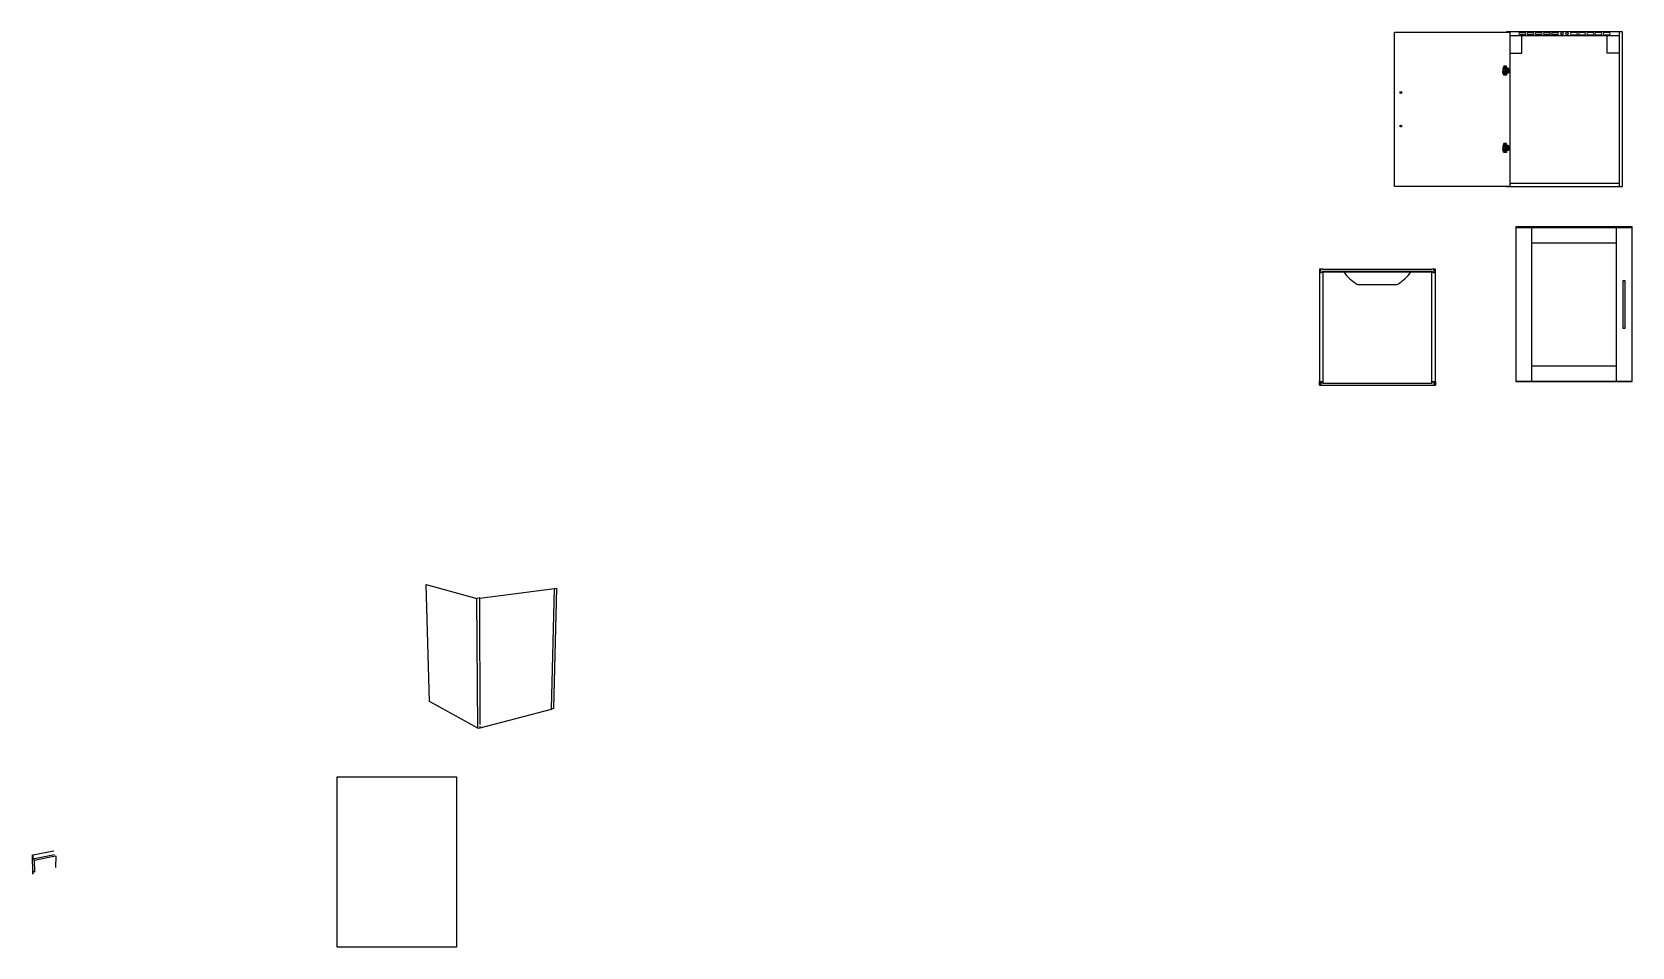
# Model space of a CAD drawing. Header units: millimetres. Extents: x -129 to 1482, y -328 to 477.
# Drawn here: x -129 to 698, y 4 to 477 of the extents above; entities that cross this region are included whole.
import ezdxf

# ---------------------------------------------------------------- set-up
doc = ezdxf.new("R2010")
doc.units = ezdxf.units.MM
doc.header["$LTSCALE"] = 0.05
doc.layers.add('costr', color=4, linetype='Continuous')
doc.layers.add('viti', color=1, linetype='Continuous')

msp = doc.modelspace()

# ---------------------------------------------------------------- linework, layer by layer
for p, q in [((575.6, 397.64), (575.6, 477.34)), ((575.6, 477.34), (635.3, 477.34)), ((693.5, 477.49), (633.5, 477.49)), ((635.3, 477.49), (635.3, 397.49)), ((635.3, 477.49), (635.3, 397.49)), ((635.3, 477.49), (635.3, 437.49)), ((635.3, 477.34), (635.3, 397.64)), ((635.3, 475.69), (691.7, 475.69)), ((640.51, 477.21), (642.89, 477.21)), ((642.89, 475.98), (640.51, 475.98)), ((641.5, 466.49), (641.5, 475.69)), ((644.74, 477.21), (647.12, 477.21)), ((647.12, 475.98), (644.74, 475.98)), ((648.97, 477.21), (651.35, 477.21)), ((651.35, 475.98), (648.97, 475.98)), ((653.19, 477.21), (655.57, 477.21)), ((655.57, 475.98), (653.19, 475.98)), ((657.42, 477.21), (659.8, 477.21)), ((659.8, 475.98), (657.42, 475.98)), ((669.57, 477.21), (667.19, 477.21)), ((667.19, 475.98), (669.57, 475.98)), ((673.8, 477.21), (671.42, 477.21)), ((671.42, 475.98), (673.8, 475.98)), ((678.03, 477.21), (675.65, 477.21)), ((675.65, 475.98), (678.03, 475.98)), ((682.25, 477.21), (679.87, 477.21)), ((679.87, 475.98), (682.25, 475.98)), ((686.48, 477.21), (684.1, 477.21)), ((684.1, 475.98), (686.48, 475.98)), ((685.5, 466.49), (685.5, 475.69)), ((691.7, 477.49), (691.7, 397.49)), ((693.5, 397.49), (693.5, 477.49)), ((635.3, 466.49), (641.5, 466.49)), ((691.7, 466.49), (685.5, 466.49)), ((631.8, 457.94), (631.55, 457.94)), ((631.55, 457.94), (631.55, 457.04)), ((631.8, 457.04), (631.55, 457.04)), ((631.65, 457.84), (631.65, 457.14)), ((631.75, 457.84), (631.75, 457.14)), ((635.3, 458.04), (631.8, 458.04)), ((631.8, 456.94), (631.8, 458.04)), ((635.3, 456.94), (631.8, 456.94)), ((635.3, 437.49), (635.3, 397.49)), ((631.8, 417.94), (631.55, 417.94)), ((631.55, 417.94), (631.55, 417.04)), ((631.8, 417.04), (631.55, 417.04)), ((631.65, 417.84), (631.65, 417.14)), ((631.75, 417.84), (631.75, 417.14)), ((635.3, 418.04), (631.8, 418.04)), ((631.8, 416.94), (631.8, 418.04)), ((635.3, 416.94), (631.8, 416.94)), ((635.3, 417.14), (635.3, 417.84)), ((635.3, 397.64), (575.6, 397.64)), ((633.5, 397.49), (693.5, 397.49)), ((635.3, 399.29), (691.7, 399.29)), ((638.41, 376.64), (638.41, 296.64)), ((698.41, 376.64), (638.41, 376.64)), ((638.56, 376.34), (698.26, 376.34)), ((638.56, 296.64), (638.56, 376.34)), ((646.56, 296.64), (646.56, 376.34)), ((690.26, 376.34), (690.26, 296.64)), ((698.26, 376.34), (698.26, 296.64)), ((698.41, 296.64), (698.41, 376.64)), ((646.56, 368.34), (690.26, 368.34)), ((536.75, 354.84), (536.75, 294.84)), ((538.55, 354.84), (536.75, 354.84)), ((536.75, 354.84), (536.75, 353.04)), ((536.75, 353.04), (537.94, 353.04)), ((537.14, 354.34), (537.14, 353.85)), ((537.54, 353.85), (537.54, 354.34)), ((538.55, 353.84), (537.94, 353.04)), ((538.55, 354.84), (538.55, 354.84)), ((538.55, 354.84), (594.95, 354.84)), ((538.55, 353.84), (538.55, 295.84)), ((538.55, 353.84), (594.95, 353.84)), ((538.55, 353.34), (594.95, 353.34)), ((596.75, 354.84), (594.95, 354.84)), ((594.95, 295.84), (594.95, 353.84)), ((594.95, 353.84), (595.55, 353.04)), ((595.55, 353.04), (596.75, 353.04)), ((595.95, 353.85), (595.95, 354.34)), ((596.35, 354.34), (596.35, 353.85)), ((596.75, 294.84), (596.75, 354.84)), ((596.75, 353.04), (596.75, 354.84)), ((557.2, 346.83), (576.29, 346.83)), ((690.26, 304.64), (646.56, 304.64)), ((536.75, 294.84), (536.75, 296.64)), ((536.75, 296.64), (537.94, 296.64)), ((536.75, 294.84), (538.55, 294.84)), ((536.75, 294.84), (596.75, 294.84)), ((537.14, 295.34), (537.14, 295.83)), ((537.54, 295.83), (537.54, 295.34)), ((538.55, 295.84), (537.94, 296.64)), ((538.55, 295.84), (594.95, 295.84)), ((538.55, 294.84), (594.95, 294.84)), ((594.95, 295.84), (595.55, 296.64)), ((594.95, 294.84), (596.75, 294.84)), ((595.55, 296.64), (596.75, 296.64)), ((595.95, 295.83), (595.95, 295.34)), ((596.35, 295.34), (596.35, 295.83)), ((596.75, 296.64), (596.75, 294.84)), ((638.41, 296.64), (698.41, 296.64)), ((698.26, 296.64), (638.56, 296.64)), ((28.99, 4.13), (28.99, 92.13)), ((28.99, 92.13), (90.59, 92.13)), ((90.59, 92.13), (90.59, 4.13)), ((90.59, 4.13), (28.99, 4.13))]:
    msp.add_line(p, q)
for points in [[(634.55, 458.04), (634.55, 458.54, 0.414214), (634.35, 458.74), (633.75, 458.74, -0.414214), (633.55, 458.94), (633.55, 459.64, 0.414214), (633.35, 459.84), (632.25, 459.84, 0.414214), (632.05, 459.64), (632.05, 458.94, -0.414214), (631.85, 458.74), (631.75, 458.74, 0.414214), (631.55, 458.54), (631.55, 457.94)], [(634.55, 456.94), (634.55, 456.44, -0.414214), (634.35, 456.24), (633.75, 456.24, 0.414214), (633.55, 456.04), (633.55, 455.34, -0.414214), (633.35, 455.14), (632.25, 455.14, -0.414214), (632.05, 455.34), (632.05, 456.04, 0.414214), (631.85, 456.24), (631.75, 456.24, -0.414214), (631.55, 456.44), (631.55, 457.04)], [(634.55, 418.04), (634.55, 418.54, 0.414214), (634.35, 418.74), (633.75, 418.74, -0.414214), (633.55, 418.94), (633.55, 419.64, 0.414214), (633.35, 419.84), (632.25, 419.84, 0.414214), (632.05, 419.64), (632.05, 418.94, -0.414214), (631.85, 418.74), (631.75, 418.74, 0.414214), (631.55, 418.54), (631.55, 417.94)], [(634.55, 416.94), (634.55, 416.44, -0.414214), (634.35, 416.24), (633.75, 416.24, 0.414214), (633.55, 416.04), (633.55, 415.34, -0.414214), (633.35, 415.14), (632.25, 415.14, -0.414214), (632.05, 415.34), (632.05, 416.04, 0.414214), (631.85, 416.24), (631.75, 416.24, -0.414214), (631.55, 416.44), (631.55, 417.04)]]:
    msp.add_lwpolyline(points, format="xyb")
for points in [[(632.2, 459.19), (632.2, 459.32)], [(632.2, 458.72), (632.2, 458.86)], [(632.2, 456.26), (632.2, 456.12)], [(632.2, 455.79), (632.2, 455.66)], [(632.7, 459.19), (632.7, 459.32)], [(632.7, 458.72), (632.7, 458.86)], [(632.7, 456.26), (632.7, 456.12)], [(632.7, 455.79), (632.7, 455.66)], [(632.9, 458.72), (632.9, 459.32)], [(632.9, 456.26), (632.9, 455.66)], [(633.4, 458.72), (633.4, 459.32)], [(633.4, 456.26), (633.4, 455.66)], [(632.2, 419.19), (632.2, 419.32)], [(632.2, 418.72), (632.2, 418.86)], [(632.2, 416.26), (632.2, 416.12)], [(632.2, 415.79), (632.2, 415.66)], [(632.7, 419.19), (632.7, 419.32)], [(632.7, 418.72), (632.7, 418.86)], [(632.7, 416.26), (632.7, 416.12)], [(632.7, 415.79), (632.7, 415.66)], [(632.9, 418.72), (632.9, 419.32)], [(632.9, 416.26), (632.9, 415.66)], [(633.4, 418.72), (633.4, 419.32)], [(633.4, 416.26), (633.4, 415.66)]]:
    msp.add_lwpolyline(points)
for points in [[(632.51, 458.97), (632.64, 458.97, 0.414214), (632.65, 458.98), (632.65, 459.06, 0.414214), (632.64, 459.07), (632.51, 459.07, -0.414214), (632.5, 459.08), (632.5, 459.21, 0.414214), (632.49, 459.22), (632.41, 459.22, 0.414214), (632.4, 459.21), (632.4, 459.08, -0.414214), (632.39, 459.07), (632.27, 459.07, 0.414214), (632.26, 459.06), (632.26, 458.98, 0.414214), (632.27, 458.97), (632.39, 458.97, -0.414214), (632.4, 458.96), (632.4, 458.84, 0.414214), (632.41, 458.83), (632.49, 458.83, 0.414214), (632.5, 458.84), (632.5, 458.96, -0.414214)], [(632.51, 456.01), (632.64, 456.01, -0.414214), (632.65, 456), (632.65, 455.92, -0.414214), (632.64, 455.91), (632.51, 455.91, 0.414214), (632.5, 455.9), (632.5, 455.77, -0.414214), (632.49, 455.76), (632.41, 455.76, -0.414214), (632.4, 455.77), (632.4, 455.9, 0.414214), (632.39, 455.91), (632.27, 455.91, -0.414214), (632.26, 455.92), (632.26, 456, -0.414214), (632.27, 456.01), (632.39, 456.01, 0.414214), (632.4, 456.02), (632.4, 456.14, -0.414214), (632.41, 456.15), (632.49, 456.15, -0.414214), (632.5, 456.14), (632.5, 456.02, 0.414214)], [(633.46, 457.44), (633.59, 457.44, 0.414214), (633.6, 457.45), (633.6, 457.53, 0.414214), (633.59, 457.54), (633.46, 457.54, -0.414214), (633.45, 457.55), (633.45, 457.67, 0.414214), (633.44, 457.68), (633.36, 457.68, 0.414214), (633.35, 457.67), (633.35, 457.55, -0.414214), (633.34, 457.54), (633.22, 457.54, 0.414214), (633.21, 457.53), (633.21, 457.45, 0.414214), (633.22, 457.44), (633.34, 457.44, -0.414214), (633.35, 457.43), (633.35, 457.31, 0.414214), (633.36, 457.3), (633.44, 457.3, 0.414214), (633.45, 457.31), (633.45, 457.43, -0.414214)], [(634.55, 457.44), (634.67, 457.44, 0.414214), (634.68, 457.45), (634.68, 457.53, 0.414214), (634.67, 457.54), (634.55, 457.54, -0.414214), (634.54, 457.55), (634.54, 457.67, 0.414214), (634.53, 457.68), (634.45, 457.68, 0.414214), (634.44, 457.67), (634.44, 457.55, -0.414214), (634.43, 457.54), (634.3, 457.54, 0.414214), (634.29, 457.53), (634.29, 457.45, 0.414214), (634.3, 457.44), (634.43, 457.44, -0.414214), (634.44, 457.43), (634.44, 457.31, 0.414214), (634.45, 457.3), (634.53, 457.3, 0.414214), (634.54, 457.31), (634.54, 457.43, -0.414214)], [(632.51, 418.97), (632.64, 418.97, 0.414214), (632.65, 418.98), (632.65, 419.06, 0.414214), (632.64, 419.07), (632.51, 419.07, -0.414214), (632.5, 419.08), (632.5, 419.21, 0.414214), (632.49, 419.22), (632.41, 419.22, 0.414214), (632.4, 419.21), (632.4, 419.08, -0.414214), (632.39, 419.07), (632.27, 419.07, 0.414214), (632.26, 419.06), (632.26, 418.98, 0.414214), (632.27, 418.97), (632.39, 418.97, -0.414214), (632.4, 418.96), (632.4, 418.84, 0.414214), (632.41, 418.83), (632.49, 418.83, 0.414214), (632.5, 418.84), (632.5, 418.96, -0.414214)], [(632.51, 416.01), (632.64, 416.01, -0.414214), (632.65, 416), (632.65, 415.92, -0.414214), (632.64, 415.91), (632.51, 415.91, 0.414214), (632.5, 415.9), (632.5, 415.77, -0.414214), (632.49, 415.76), (632.41, 415.76, -0.414214), (632.4, 415.77), (632.4, 415.9, 0.414214), (632.39, 415.91), (632.27, 415.91, -0.414214), (632.26, 415.92), (632.26, 416, -0.414214), (632.27, 416.01), (632.39, 416.01, 0.414214), (632.4, 416.02), (632.4, 416.14, -0.414214), (632.41, 416.15), (632.49, 416.15, -0.414214), (632.5, 416.14), (632.5, 416.02, 0.414214)], [(633.46, 417.44), (633.59, 417.44, 0.414214), (633.6, 417.45), (633.6, 417.53, 0.414214), (633.59, 417.54), (633.46, 417.54, -0.414214), (633.45, 417.55), (633.45, 417.67, 0.414214), (633.44, 417.68), (633.36, 417.68, 0.414214), (633.35, 417.67), (633.35, 417.55, -0.414214), (633.34, 417.54), (633.22, 417.54, 0.414214), (633.21, 417.53), (633.21, 417.45, 0.414214), (633.22, 417.44), (633.34, 417.44, -0.414214), (633.35, 417.43), (633.35, 417.31, 0.414214), (633.36, 417.3), (633.44, 417.3, 0.414214), (633.45, 417.31), (633.45, 417.43, -0.414214)], [(634.55, 417.44), (634.67, 417.44, 0.414214), (634.68, 417.45), (634.68, 417.53, 0.414214), (634.67, 417.54), (634.55, 417.54, -0.414214), (634.54, 417.55), (634.54, 417.67, 0.414214), (634.53, 417.68), (634.45, 417.68, 0.414214), (634.44, 417.67), (634.44, 417.55, -0.414214), (634.43, 417.54), (634.3, 417.54, 0.414214), (634.29, 417.53), (634.29, 417.45, 0.414214), (634.3, 417.44), (634.43, 417.44, -0.414214), (634.44, 417.43), (634.44, 417.31, 0.414214), (634.45, 417.3), (634.53, 417.3, 0.414214), (634.54, 417.31), (634.54, 417.43, -0.414214)]]:
    msp.add_lwpolyline(points, format="xyb", close=True)
for centre, radius in [((662.26, 476.59), 0.616), ((664.73, 476.59), 0.616), ((632.45, 459.02), 0.3), ((632.45, 455.96), 0.3), ((633.4, 457.49), 0.3), ((634.49, 457.49), 0.3), ((632.45, 419.02), 0.3), ((632.45, 415.96), 0.3), ((633.4, 417.49), 0.3), ((634.49, 417.49), 0.3)]:
    msp.add_circle(centre, radius)
for centre, radius, start, end in [((640.51, 476.59), 0.616, 90, 270), ((642.89, 476.59), 0.616, 270, 90), ((644.74, 476.59), 0.616, 90, 270), ((647.12, 476.59), 0.616, 270, 90), ((648.97, 476.59), 0.616, 90, 270), ((651.35, 476.59), 0.616, 270, 90), ((653.19, 476.59), 0.616, 90, 270), ((655.57, 476.59), 0.616, 270, 90), ((657.42, 476.59), 0.616, 90, 270), ((659.8, 476.59), 0.616, 270, 90), ((667.19, 476.59), 0.616, 90, 270), ((669.57, 476.59), 0.616, 270, 90), ((671.42, 476.59), 0.616, 90, 270), ((673.8, 476.59), 0.616, 270, 90), ((675.65, 476.59), 0.616, 90, 270), ((678.03, 476.59), 0.616, 270, 90), ((679.87, 476.59), 0.616, 90, 270), ((682.25, 476.59), 0.616, 270, 90), ((684.1, 476.59), 0.616, 90, 270), ((686.48, 476.59), 0.616, 270, 90), ((632.59, 457.49), 0.448, 58.04733, 297.8482), ((632.45, 459.33), 0.25, 359.13501, 180.86499), ((632.45, 458.72), 0.25, 179.13501, 0.86499), ((632.45, 456.26), 0.25, 359.13501, 180.86499), ((632.45, 455.65), 0.25, 179.13501, 0.86499), ((632.76, 457.18), 0.1, 297.49419, 317.7357), ((633.31, 458.38), 0.701, 227.25796, 259.63571), ((633.31, 456.6), 0.701, 100.36429, 132.74204), ((633.15, 459.33), 0.25, 359.13501, 180.86499), ((633.15, 458.72), 0.25, 179.13501, 0.86499), ((633.15, 456.26), 0.25, 359.13501, 180.86499), ((633.15, 455.65), 0.25, 179.13501, 0.86499), ((633.55, 457.49), 0.194, 301.09093, 58.90907), ((632.59, 417.49), 0.448, 58.04733, 297.8482), ((632.45, 419.33), 0.25, 359.13501, 180.86499), ((632.45, 418.72), 0.25, 179.13501, 0.86499), ((632.45, 416.26), 0.25, 359.13501, 180.86499), ((632.45, 415.65), 0.25, 179.13501, 0.86499), ((632.76, 417.18), 0.1, 297.49419, 317.7357), ((633.31, 418.38), 0.701, 227.25796, 259.63571), ((633.31, 416.6), 0.701, 100.36429, 132.74204), ((633.15, 419.33), 0.25, 359.13501, 180.86499), ((633.15, 418.72), 0.25, 179.13501, 0.86499), ((633.15, 416.26), 0.25, 359.13501, 180.86499), ((633.15, 415.65), 0.25, 179.13501, 0.86499), ((633.55, 417.49), 0.194, 301.09093, 58.90907), ((537.34, 354.34), 0.2, 0, 180), ((537.34, 353.85), 0.2, 180, 0), ((566.75, 365.33), 21.06, 214.70406, 239.94426), ((566.75, 365.33), 21.06, 300.05574, 325.29594), ((596.15, 354.34), 0.2, 0, 180), ((596.15, 353.85), 0.2, 180, 0), ((557.2, 348.83), 2, 239.94426, 270), ((576.29, 348.83), 2, 270, 300.05574), ((537.34, 295.83), 0.2, 0, 180), ((537.34, 295.34), 0.2, 180, 0), ((596.15, 295.83), 0.2, 0, 180), ((596.15, 295.34), 0.2, 180, 0)]:
    msp.add_arc(centre, radius, start, end)
at = {"layer": 'costr'}
for p, q in [((693.61, 348.74), (693.61, 324.24)), ((694.91, 348.74), (693.61, 348.74)), ((694.91, 324.24), (694.91, 348.74)), ((693.61, 324.24), (694.91, 324.24))]:
    msp.add_line(p, q, dxfattribs=at)
for centre in [(578.95, 446.14), (578.95, 428.84)]:
    msp.add_circle(centre, 0.5, dxfattribs=at)
at = {"layer": 'viti'}
for p, q in [((578.86, 446.23), (578.66, 446.23)), ((578.66, 446.05), (578.66, 446.23)), ((578.86, 446.05), (578.66, 446.05)), ((578.86, 446.23), (578.86, 446.43)), ((578.86, 446.43), (579.04, 446.43)), ((578.86, 446.05), (578.86, 445.85)), ((579.04, 445.85), (578.86, 445.85)), ((579.04, 446.23), (579.04, 446.43)), ((579.04, 446.23), (579.24, 446.23)), ((579.04, 446.05), (579.04, 445.85)), ((579.04, 446.05), (579.24, 446.05)), ((579.24, 446.23), (579.24, 446.05)), ((578.86, 428.93), (578.66, 428.93)), ((578.66, 428.75), (578.66, 428.93)), ((578.86, 428.75), (578.66, 428.75)), ((578.86, 428.93), (578.86, 429.13)), ((578.86, 429.13), (579.04, 429.13)), ((578.86, 428.75), (578.86, 428.55)), ((579.04, 428.55), (578.86, 428.55)), ((579.04, 428.93), (579.04, 429.13)), ((579.04, 428.93), (579.24, 428.93)), ((579.04, 428.75), (579.04, 428.55)), ((579.04, 428.75), (579.24, 428.75)), ((579.24, 428.93), (579.24, 428.75)), ((76.58, 131.18), (74.97, 191.67)), ((74.97, 191.67), (101.07, 184.38)), ((102.74, 184.74), (101.07, 184.38)), ((101.59, 117.26), (101.07, 184.38)), ((102.74, 184.54), (141.28, 189.65)), ((102.85, 119.18), (102.74, 184.74)), ((139.73, 127.21), (141.28, 189.65)), ((142.39, 189.8), (140.82, 127.49)), ((141.28, 189.65), (142.39, 189.8)), ((101.59, 117.26), (76.58, 131.18)), ((102.86, 117.59), (139.73, 127.21)), ((140.82, 127.49), (139.73, 127.21)), ((101.59, 117.26), (102.86, 117.59)), ((102.86, 117.59), (102.86, 118.3)), ((-128.86, 51.79), (-128.56, 41.96)), ((-128.51, 51.81), (-117.57, 53.86)), ((-128.51, 51.81), (-128.46, 49.82)), ((-128.46, 49.82), (-117.31, 51.97)), ((-127.79, 49.02), (-128.46, 49.82)), ((-127.79, 49.02), (-116.67, 51.24)), ((-116.55, 51.24), (-116.69, 45.31)), ((-128.23, 41.74), (-128.26, 43.34)), ((-128.26, 43.34), (-127.81, 42.83)), ((-127.79, 49.02), (-127.63, 42.9))]:
    msp.add_line(p, q, dxfattribs=at)

doc.saveas('drawing.dxf')
